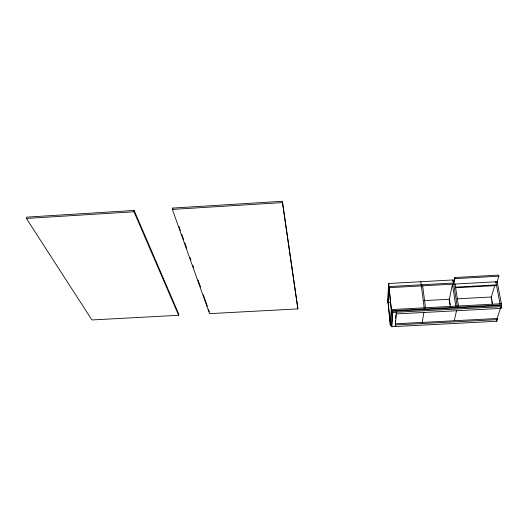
<?xml version="1.0" encoding="UTF-8"?>
<svg xmlns="http://www.w3.org/2000/svg" width="528" height="528" viewBox="0 0 528 528"><rect width="100%" height="100%" fill="white"/><g stroke="black" fill="none" stroke-linecap="round" stroke-linejoin="round"><path stroke-width="0.79" d="M457.327 307.223L453.09 279.946L388.7 283.496L387.71 299.066L390.37 325.664L391.994 325.578M388.014 302.056L389.017 286.559L453.565 283.008M388.12 303.138L389.129 287.668L497.165 281.734L501.587 304.874L391.479 310.721L390.37 325.664M178.662 315.295L178.741 314.147L134.145 210.461L26.671 217.12L26.4 218.434L91.898 319.955L178.662 315.295L133.993 211.781L134.145 210.461M390.258 324.542L391.36 309.573L501.369 303.719M396.356 313.936L501.026 308.398L501.6 306.656L501.382 305.501L392.746 311.269L391.637 325.598L391.75 326.72L496.775 321.268L497.317 319.631L497.105 318.503L395.287 323.809L395.406 324.931L497.317 319.631M391.75 326.72L392.746 311.269M172.352 209.405L172.458 208.091L282.401 201.28L297.891 308.9L209.524 313.639L172.352 209.405L282.427 202.6L297.891 308.9M395.287 323.822L395.558 320.635M395.762 318.245L396.04 315.058M395.267 326.542L396.376 311.078M422.169 323.228L423.845 312.14M452.767 281.516L453.09 279.946M453.4 283.8L454.7 277.523L498.617 275.095L498.835 276.21L496.993 282.302M453.737 284.123L454.872 278.639L454.7 277.523M454.245 320.767L456.601 310.411M491.126 297.607L494.677 285.754M495.66 282.46L495.858 281.807L500.036 303.791M497.066 318.615L500.584 307.923M26.4 218.434L133.993 211.781M454.872 278.639L498.835 276.21M390.614 302.405L388.159 302.537L390.304 323.968M423.852 300.623L449.354 299.251L450.424 306.405M456.793 298.848L491.304 296.993L492.624 304.161M392.858 312.418L501.6 306.656M172.458 208.091L173.006 209.636M179.058 226.651L180.431 230.518M181.691 234.062L183.599 239.428M184.833 242.887L186.754 248.305M190.054 257.585L190.879 259.901M192.806 265.313L193.631 267.637M198.026 280.012L200.508 286.988M203.254 294.703L207.379 306.299M208.474 309.395L209.299 311.718M500.808 307.25L501.026 308.398M496.564 320.146L496.775 321.268M491.271 298.399L491.561 299.99M491.858 301.58L492.439 304.768M455.037 284.044L458.469 306.002M455.822 306.141L452.437 284.189L449.229 299.858L449.942 304.623M422.644 285.826L425.489 307.758M420.816 281.728L424.321 308.979M388.7 283.496L391.479 310.721M389.083 288.308L391.321 310.193M282.401 201.28L282.427 202.6M455.519 287.133L455.38 287.78L496.247 285.549L496.445 284.902L455.519 287.133"/></g></svg>
